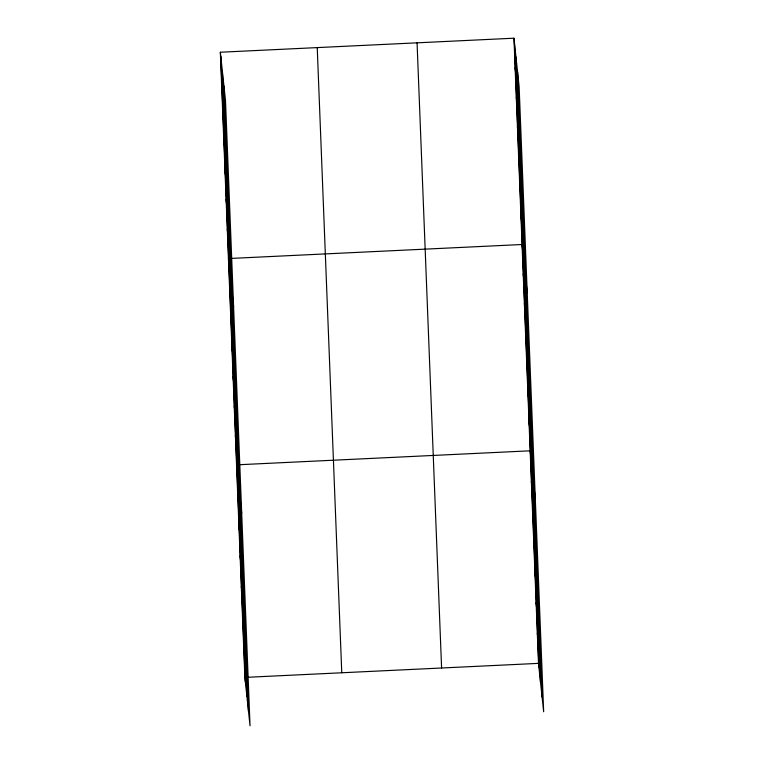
<?xml version="1.0" encoding="UTF-8"?>
<svg xmlns="http://www.w3.org/2000/svg" width="764" height="764" viewBox="0 0 764 764"><rect width="100%" height="100%" fill="white"/><g stroke="black" fill="none" stroke-linecap="round" stroke-linejoin="round"><path stroke-width="1.15" d="M220.338 52.229L225.504 100.628L250.038 725.8L244.872 677.401L220.338 52.229L513.962 38.2L519.128 86.599L543.662 711.771L538.496 663.372L513.962 38.2M230.738 258.433L522.06 244.509L527.227 292.898M239.992 464.684L530.149 450.808L535.325 499.207M248.329 677.238L538.496 663.372M515.117 67.671L515.566 71.883M516.273 97.143L516.722 101.354M517.429 126.614L517.877 130.825M518.584 156.085L519.033 160.306M519.74 185.566L520.188 189.778M520.895 215.037L521.354 219.249M523.216 273.98L523.665 278.192M524.371 303.451L524.82 307.663M525.527 332.923L525.976 337.134M526.683 362.394L527.131 366.605M527.838 391.865L528.287 396.077M528.994 421.336L529.442 425.548M531.343 481.177L531.792 485.388M532.537 511.546L532.986 515.757M533.73 541.905L534.179 546.117M534.915 572.274L535.363 576.486M536.108 602.643L536.557 606.855M537.302 633.003L537.751 637.214M221.493 81.71L221.942 85.921M222.649 111.181L223.098 115.393M223.804 140.652L224.253 144.864M224.96 170.124L225.409 174.335M226.115 199.595L226.564 203.807M227.271 229.066L227.729 233.278M228.426 258.538L233.603 306.937M229.592 288.009L230.04 292.22M230.747 317.48L231.196 321.692M231.903 346.952L232.351 351.173M233.058 376.432L233.507 380.644M234.214 405.904L234.663 410.115M235.369 435.375L235.818 439.587M236.525 464.846L241.701 513.246M237.719 495.215L238.167 499.427M238.912 525.575L239.361 529.786M240.106 555.944L240.555 560.155M241.29 586.303L241.739 590.515M242.484 616.672L242.933 620.884M243.678 647.041L244.127 651.253M517.572 72.017L542.106 697.188M515.967 56.994L540.501 682.166M514.411 42.412L538.945 667.583M417.068 42.832L441.592 668.003M317.232 47.607L341.766 672.769M223.947 86.045L248.481 711.217M222.343 71.023L246.877 696.195M220.786 56.45L245.32 681.612"/></g></svg>
